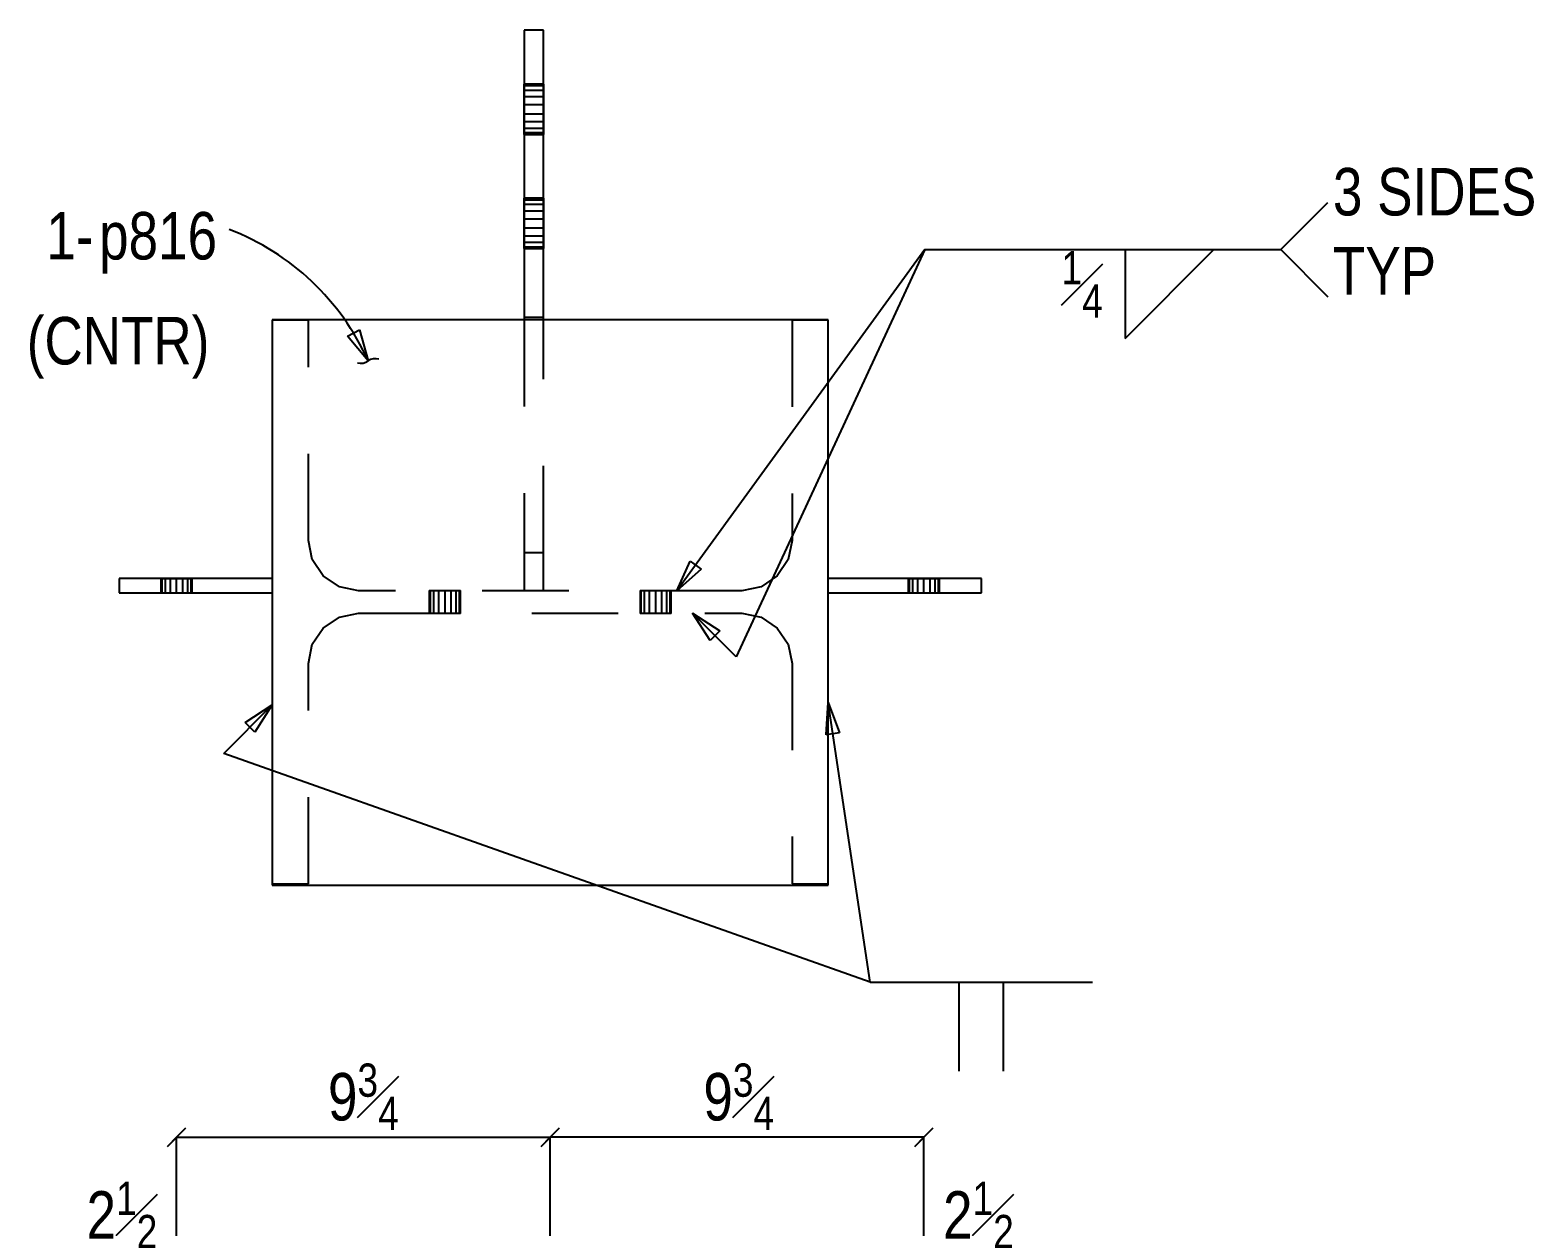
# Model space of a CAD drawing. Extents: x -282 to 52, y -129 to 139.
# Drawn here: x -170.57 to -131.33, y 108.03 to 139.25 of the extents above; entities that cross this region are included whole.
import ezdxf

# ---------------------------------------------------------------- set-up
doc = ezdxf.new("R2010")
doc.units = 0
doc.header["$LTSCALE"] = 112.931405
doc.header["$MEASUREMENT"] = 0
doc.linetypes.add('SDS2_5', pattern=[0.04, 0.02, -0.02])
doc.layers.add('OUTLINE', color=7, linetype='CONTINUOUS')
doc.layers.add('USER_ANNOTATION', color=7, linetype='CONTINUOUS')
doc.styles.add('ARIAL', font='arial.ttf', dxfattribs={"height": 0.2})
doc.styles.add('ARIAL_1', font='arial.ttf', dxfattribs={"width": 0.8, "height": 0.2})

msp = doc.modelspace()

# ---------------------------------------------------------------- linework, layer by layer
at = {"layer": 'OUTLINE', "color": 2, "linetype": 'CONTINUOUS'}
for p, q in [((-157.178, 139.251), (-157.678, 139.251)), ((-157.678, 139.251), (-157.678, 132.251)), ((-157.178, 132.251), (-157.178, 139.251)), ((-157.678, 137.842), (-157.683, 137.842)), ((-157.173, 137.842), (-157.178, 137.842)), ((-157.683, 136.53), (-157.678, 136.53)), ((-157.178, 136.53), (-157.173, 136.53)), ((-157.678, 134.862), (-157.683, 134.862)), ((-157.173, 134.862), (-157.178, 134.862)), ((-157.683, 133.55), (-157.678, 133.55)), ((-157.178, 133.55), (-157.173, 133.55)), ((-157.678, 132.251), (-157.678, 132.06)), ((-157.178, 132.06), (-157.178, 132.251)), ((-157.678, 132.06), (-157.678, 131.898)), ((-157.678, 131.898), (-157.678, 131.789)), ((-157.178, 131.898), (-157.178, 132.06)), ((-157.178, 131.789), (-157.178, 131.898)), ((-149.751, 131.689), (-164.251, 131.689)), ((-164.251, 131.689), (-164.251, 116.939)), ((-157.678, 131.789), (-157.678, 131.751)), ((-157.178, 131.751), (-157.678, 131.751)), ((-157.678, 131.751), (-157.678, 131.689)), ((-157.178, 131.751), (-157.178, 131.789)), ((-157.178, 131.689), (-157.178, 131.751)), ((-149.751, 116.939), (-149.751, 131.689)), ((-149.75, 131.681), (-149.751, 131.681)), ((-149.75, 116.981), (-149.75, 131.681)), ((-168.25, 124.941), (-168.25, 124.566)), ((-164.251, 124.941), (-168.25, 124.941)), ((-167.156, 124.946), (-167.156, 124.941)), ((-166.344, 124.941), (-166.344, 124.946)), ((-145.75, 124.941), (-149.75, 124.941)), ((-147.656, 124.946), (-147.656, 124.941)), ((-146.844, 124.941), (-146.844, 124.946)), ((-145.75, 124.566), (-145.75, 124.941)), ((-168.25, 124.566), (-164.251, 124.566)), ((-167.156, 124.566), (-167.156, 124.561)), ((-166.344, 124.561), (-166.344, 124.566)), ((-160.156, 124.631), (-160.156, 124.626)), ((-159.344, 124.626), (-159.344, 124.631)), ((-154.656, 124.631), (-154.656, 124.626)), ((-153.844, 124.626), (-153.844, 124.631)), ((-149.75, 124.566), (-145.75, 124.566)), ((-147.656, 124.566), (-147.656, 124.561)), ((-146.844, 124.561), (-146.844, 124.566)), ((-160.156, 124.036), (-160.156, 124.031)), ((-159.344, 124.031), (-159.344, 124.036)), ((-154.656, 124.036), (-154.656, 124.031)), ((-153.844, 124.031), (-153.844, 124.036)), ((-164.251, 116.939), (-149.751, 116.939)), ((-149.751, 116.981), (-149.75, 116.981))]:
    msp.add_line(p, q, dxfattribs=at)
at = {"layer": 'OUTLINE', "color": 1, "linetype": 'SDS2_5'}
for p, q in [((-157.683, 137.802), (-157.683, 137.842)), ((-157.683, 137.802), (-157.678, 137.802)), ((-157.683, 137.687), (-157.683, 137.802)), ((-157.178, 137.842), (-157.678, 137.842)), ((-157.678, 137.802), (-157.178, 137.802)), ((-157.178, 137.802), (-157.173, 137.802)), ((-157.173, 137.842), (-157.173, 137.802)), ((-157.173, 137.802), (-157.173, 137.687)), ((-157.683, 137.687), (-157.678, 137.687)), ((-157.683, 137.514), (-157.683, 137.687)), ((-157.683, 137.514), (-157.678, 137.514)), ((-157.683, 137.311), (-157.683, 137.514)), ((-157.678, 137.687), (-157.178, 137.687)), ((-157.678, 137.514), (-157.178, 137.514)), ((-157.178, 137.687), (-157.173, 137.687)), ((-157.178, 137.514), (-157.173, 137.514)), ((-157.173, 137.687), (-157.173, 137.514)), ((-157.173, 137.514), (-157.173, 137.311)), ((-157.683, 137.311), (-157.678, 137.311)), ((-157.683, 137.061), (-157.683, 137.311)), ((-157.683, 136.858), (-157.683, 137.061)), ((-157.678, 137.061), (-157.683, 137.061)), ((-157.678, 137.311), (-157.178, 137.311)), ((-157.178, 137.061), (-157.678, 137.061)), ((-157.178, 137.311), (-157.173, 137.311)), ((-157.173, 137.061), (-157.178, 137.061)), ((-157.173, 137.311), (-157.173, 137.061)), ((-157.173, 137.061), (-157.173, 136.858)), ((-157.678, 136.858), (-157.683, 136.858)), ((-157.683, 136.685), (-157.683, 136.858)), ((-157.678, 136.685), (-157.683, 136.685)), ((-157.683, 136.57), (-157.683, 136.685)), ((-157.678, 136.57), (-157.683, 136.57)), ((-157.683, 136.53), (-157.683, 136.57)), ((-157.178, 136.858), (-157.678, 136.858)), ((-157.178, 136.685), (-157.678, 136.685)), ((-157.178, 136.57), (-157.678, 136.57)), ((-157.173, 136.858), (-157.178, 136.858)), ((-157.173, 136.685), (-157.178, 136.685)), ((-157.173, 136.57), (-157.178, 136.57)), ((-157.173, 136.858), (-157.173, 136.685)), ((-157.173, 136.685), (-157.173, 136.57)), ((-157.173, 136.57), (-157.173, 136.53)), ((-157.678, 136.53), (-157.178, 136.53)), ((-157.683, 134.822), (-157.683, 134.862)), ((-157.683, 134.822), (-157.678, 134.822)), ((-157.683, 134.707), (-157.683, 134.822)), ((-157.683, 134.707), (-157.678, 134.707)), ((-157.683, 134.534), (-157.683, 134.707)), ((-157.178, 134.862), (-157.678, 134.862)), ((-157.678, 134.822), (-157.178, 134.822)), ((-157.678, 134.707), (-157.178, 134.707)), ((-157.178, 134.822), (-157.173, 134.822)), ((-157.178, 134.707), (-157.173, 134.707)), ((-157.173, 134.862), (-157.173, 134.822)), ((-157.173, 134.822), (-157.173, 134.707)), ((-157.173, 134.707), (-157.173, 134.534)), ((-157.683, 134.534), (-157.678, 134.534)), ((-157.683, 134.331), (-157.683, 134.534)), ((-157.683, 134.331), (-157.678, 134.331)), ((-157.683, 134.081), (-157.683, 134.331)), ((-157.678, 134.534), (-157.178, 134.534)), ((-157.678, 134.331), (-157.178, 134.331)), ((-157.178, 134.534), (-157.173, 134.534)), ((-157.178, 134.331), (-157.173, 134.331)), ((-157.173, 134.534), (-157.173, 134.331)), ((-157.173, 134.331), (-157.173, 134.081)), ((-157.683, 133.878), (-157.683, 134.081)), ((-157.678, 134.081), (-157.683, 134.081)), ((-157.678, 133.878), (-157.683, 133.878)), ((-157.683, 133.705), (-157.683, 133.878)), ((-157.178, 134.081), (-157.678, 134.081)), ((-157.178, 133.878), (-157.678, 133.878)), ((-157.173, 134.081), (-157.178, 134.081)), ((-157.173, 133.878), (-157.178, 133.878)), ((-157.173, 134.081), (-157.173, 133.878)), ((-157.173, 133.878), (-157.173, 133.705)), ((-157.678, 133.705), (-157.683, 133.705)), ((-157.683, 133.59), (-157.683, 133.705)), ((-157.678, 133.59), (-157.683, 133.59)), ((-157.683, 133.55), (-157.683, 133.59)), ((-157.178, 133.705), (-157.678, 133.705)), ((-157.178, 133.59), (-157.678, 133.59)), ((-157.678, 133.55), (-157.178, 133.55)), ((-157.173, 133.705), (-157.178, 133.705)), ((-157.173, 133.59), (-157.178, 133.59)), ((-157.173, 133.705), (-157.173, 133.59)), ((-157.173, 133.59), (-157.173, 133.55)), ((-163.31, 131.681), (-164.25, 131.681)), ((-164.25, 131.681), (-164.25, 116.981)), ((-163.31, 125.936), (-163.31, 131.681)), ((-157.678, 131.689), (-157.678, 125.626)), ((-157.178, 125.626), (-157.178, 131.689)), ((-149.751, 131.681), (-150.69, 131.681)), ((-150.69, 131.681), (-150.69, 125.936)), ((-163.21, 125.435), (-163.31, 125.936)), ((-157.678, 125.626), (-157.178, 125.626)), ((-157.678, 125.626), (-157.678, 124.626)), ((-157.178, 124.626), (-157.178, 125.626)), ((-150.69, 125.936), (-150.79, 125.435)), ((-162.926, 125.01), (-163.21, 125.435)), ((-150.79, 125.435), (-151.074, 125.01)), ((-167.156, 124.946), (-167.125, 124.946)), ((-167.156, 124.941), (-167.156, 124.566)), ((-167.125, 124.941), (-167.125, 124.946)), ((-167.125, 124.946), (-167.037, 124.946)), ((-167.125, 124.566), (-167.125, 124.941)), ((-167.037, 124.941), (-167.037, 124.946)), ((-167.037, 124.946), (-166.905, 124.946)), ((-167.037, 124.566), (-167.037, 124.941)), ((-166.905, 124.941), (-166.905, 124.946)), ((-166.905, 124.946), (-166.75, 124.946)), ((-166.905, 124.566), (-166.905, 124.941)), ((-166.75, 124.941), (-166.75, 124.946)), ((-166.75, 124.946), (-166.595, 124.946)), ((-166.75, 124.566), (-166.75, 124.941)), ((-166.595, 124.946), (-166.595, 124.941)), ((-166.595, 124.946), (-166.463, 124.946)), ((-166.595, 124.941), (-166.595, 124.566)), ((-166.463, 124.946), (-166.463, 124.941)), ((-166.463, 124.946), (-166.375, 124.946)), ((-166.463, 124.941), (-166.463, 124.566)), ((-166.375, 124.946), (-166.375, 124.941)), ((-166.375, 124.946), (-166.344, 124.946)), ((-166.375, 124.941), (-166.375, 124.566)), ((-166.344, 124.566), (-166.344, 124.941)), ((-164.25, 124.941), (-164.251, 124.941)), ((-162.501, 124.726), (-162.926, 125.01)), ((-151.074, 125.01), (-151.499, 124.726)), ((-147.656, 124.946), (-147.625, 124.946)), ((-147.656, 124.941), (-147.656, 124.566)), ((-147.625, 124.941), (-147.625, 124.946)), ((-147.625, 124.946), (-147.537, 124.946)), ((-147.625, 124.566), (-147.625, 124.941)), ((-147.537, 124.941), (-147.537, 124.946)), ((-147.537, 124.946), (-147.405, 124.946)), ((-147.537, 124.566), (-147.537, 124.941)), ((-147.405, 124.941), (-147.405, 124.946)), ((-147.405, 124.946), (-147.25, 124.946)), ((-147.405, 124.566), (-147.405, 124.941)), ((-147.25, 124.941), (-147.25, 124.946)), ((-147.25, 124.946), (-147.095, 124.946)), ((-147.25, 124.566), (-147.25, 124.941)), ((-147.095, 124.946), (-147.095, 124.941)), ((-147.095, 124.946), (-146.963, 124.946)), ((-147.095, 124.941), (-147.095, 124.566)), ((-146.963, 124.946), (-146.963, 124.941)), ((-146.963, 124.946), (-146.875, 124.946)), ((-146.963, 124.941), (-146.963, 124.566)), ((-146.875, 124.946), (-146.875, 124.941)), ((-146.875, 124.946), (-146.844, 124.946)), ((-146.875, 124.941), (-146.875, 124.566)), ((-146.844, 124.566), (-146.844, 124.941)), ((-167.125, 124.561), (-167.156, 124.561)), ((-167.125, 124.561), (-167.125, 124.566)), ((-167.037, 124.561), (-167.125, 124.561)), ((-167.037, 124.561), (-167.037, 124.566)), ((-166.905, 124.561), (-167.037, 124.561)), ((-166.905, 124.561), (-166.905, 124.566)), ((-166.75, 124.561), (-166.905, 124.561)), ((-166.75, 124.561), (-166.75, 124.566)), ((-166.595, 124.561), (-166.75, 124.561)), ((-166.595, 124.566), (-166.595, 124.561)), ((-166.463, 124.561), (-166.595, 124.561)), ((-166.463, 124.566), (-166.463, 124.561)), ((-166.375, 124.561), (-166.463, 124.561)), ((-166.375, 124.566), (-166.375, 124.561)), ((-166.344, 124.561), (-166.375, 124.561)), ((-164.251, 124.566), (-164.25, 124.566)), ((-162, 124.626), (-162.501, 124.726)), ((-152, 124.626), (-162, 124.626)), ((-160.156, 124.631), (-160.125, 124.631)), ((-160.156, 124.626), (-160.156, 124.036)), ((-160.125, 124.626), (-160.125, 124.631)), ((-160.125, 124.631), (-160.037, 124.631)), ((-160.125, 124.036), (-160.125, 124.626)), ((-160.037, 124.626), (-160.037, 124.631)), ((-160.037, 124.631), (-159.905, 124.631)), ((-160.037, 124.036), (-160.037, 124.626)), ((-159.905, 124.626), (-159.905, 124.631)), ((-159.905, 124.631), (-159.75, 124.631)), ((-159.905, 124.036), (-159.905, 124.626)), ((-159.75, 124.631), (-159.75, 124.626)), ((-159.75, 124.631), (-159.595, 124.631)), ((-159.75, 124.626), (-159.75, 124.036)), ((-159.595, 124.631), (-159.463, 124.631)), ((-159.595, 124.631), (-159.595, 124.626)), ((-159.595, 124.626), (-159.595, 124.036)), ((-159.463, 124.631), (-159.375, 124.631)), ((-159.463, 124.631), (-159.463, 124.626)), ((-159.463, 124.626), (-159.463, 124.036)), ((-159.375, 124.631), (-159.344, 124.631)), ((-159.375, 124.631), (-159.375, 124.626)), ((-159.375, 124.626), (-159.375, 124.036)), ((-159.344, 124.036), (-159.344, 124.626)), ((-154.656, 124.631), (-154.625, 124.631)), ((-154.656, 124.626), (-154.656, 124.036)), ((-154.625, 124.626), (-154.625, 124.631)), ((-154.625, 124.631), (-154.537, 124.631)), ((-154.625, 124.036), (-154.625, 124.626)), ((-154.537, 124.626), (-154.537, 124.631)), ((-154.537, 124.631), (-154.405, 124.631)), ((-154.537, 124.036), (-154.537, 124.626)), ((-154.405, 124.626), (-154.405, 124.631)), ((-154.405, 124.631), (-154.25, 124.631)), ((-154.405, 124.036), (-154.405, 124.626)), ((-154.25, 124.631), (-154.25, 124.626)), ((-154.25, 124.631), (-154.095, 124.631)), ((-154.25, 124.626), (-154.25, 124.036)), ((-154.095, 124.631), (-153.963, 124.631)), ((-154.095, 124.631), (-154.095, 124.626)), ((-154.095, 124.626), (-154.095, 124.036)), ((-153.963, 124.631), (-153.875, 124.631)), ((-153.963, 124.631), (-153.963, 124.626)), ((-153.963, 124.626), (-153.963, 124.036)), ((-153.875, 124.631), (-153.844, 124.631)), ((-153.875, 124.631), (-153.875, 124.626)), ((-153.875, 124.626), (-153.875, 124.036)), ((-153.844, 124.036), (-153.844, 124.626)), ((-151.499, 124.726), (-152, 124.626)), ((-147.625, 124.561), (-147.656, 124.561)), ((-147.625, 124.561), (-147.625, 124.566)), ((-147.537, 124.561), (-147.625, 124.561)), ((-147.537, 124.561), (-147.537, 124.566)), ((-147.405, 124.561), (-147.537, 124.561)), ((-147.405, 124.561), (-147.405, 124.566)), ((-147.25, 124.561), (-147.405, 124.561)), ((-147.25, 124.561), (-147.25, 124.566)), ((-147.095, 124.561), (-147.25, 124.561)), ((-147.095, 124.566), (-147.095, 124.561)), ((-146.963, 124.561), (-147.095, 124.561)), ((-146.963, 124.566), (-146.963, 124.561)), ((-146.875, 124.561), (-146.963, 124.561)), ((-146.875, 124.566), (-146.875, 124.561)), ((-146.844, 124.561), (-146.875, 124.561)), ((-162.501, 123.936), (-162, 124.036)), ((-162, 124.036), (-152, 124.036)), ((-160.125, 124.031), (-160.156, 124.031)), ((-160.125, 124.031), (-160.125, 124.036)), ((-160.037, 124.031), (-160.125, 124.031)), ((-160.037, 124.031), (-160.037, 124.036)), ((-159.905, 124.031), (-160.037, 124.031)), ((-159.905, 124.031), (-159.905, 124.036)), ((-159.75, 124.031), (-159.905, 124.031)), ((-159.75, 124.036), (-159.75, 124.031)), ((-159.595, 124.031), (-159.75, 124.031)), ((-159.595, 124.036), (-159.595, 124.031)), ((-159.463, 124.031), (-159.595, 124.031)), ((-159.463, 124.036), (-159.463, 124.031)), ((-159.375, 124.031), (-159.463, 124.031)), ((-159.375, 124.036), (-159.375, 124.031)), ((-159.344, 124.031), (-159.375, 124.031)), ((-154.625, 124.031), (-154.656, 124.031)), ((-154.625, 124.031), (-154.625, 124.036)), ((-154.537, 124.031), (-154.625, 124.031)), ((-154.537, 124.031), (-154.537, 124.036)), ((-154.405, 124.031), (-154.537, 124.031)), ((-154.405, 124.031), (-154.405, 124.036)), ((-154.25, 124.031), (-154.405, 124.031)), ((-154.25, 124.036), (-154.25, 124.031)), ((-154.095, 124.031), (-154.25, 124.031)), ((-154.095, 124.036), (-154.095, 124.031)), ((-153.963, 124.031), (-154.095, 124.031)), ((-153.963, 124.036), (-153.963, 124.031)), ((-153.875, 124.031), (-153.963, 124.031)), ((-153.875, 124.036), (-153.875, 124.031)), ((-153.844, 124.031), (-153.875, 124.031)), ((-152, 124.036), (-151.499, 123.936)), ((-163.21, 123.227), (-162.926, 123.652)), ((-162.926, 123.652), (-162.501, 123.936)), ((-151.499, 123.936), (-151.074, 123.652)), ((-151.074, 123.652), (-150.79, 123.227)), ((-163.31, 122.726), (-163.21, 123.227)), ((-150.79, 123.227), (-150.69, 122.726)), ((-163.31, 116.981), (-163.31, 122.726)), ((-150.69, 122.726), (-150.69, 116.981)), ((-164.25, 116.981), (-163.31, 116.981)), ((-150.69, 116.981), (-149.751, 116.981))]:
    msp.add_line(p, q, dxfattribs=at)
at = {"layer": 'USER_ANNOTATION', "color": 1, "linetype": 'CONTINUOUS'}
for p, q in [((-137.938, 133.525), (-136.706, 134.757)), ((-147.228, 133.525), (-153.693, 124.626)), ((-147.228, 133.525), (-152.148, 122.898)), ((-147.228, 133.525), (-137.938, 133.525)), ((-142.002, 133.525), (-142.002, 131.203)), ((-142.002, 131.203), (-139.68, 133.525)), ((-137.938, 133.525), (-136.706, 132.294)), ((-162.291, 131.269), (-161.977, 131.434)), ((-161.749, 130.62), (-162.291, 131.269)), ((-161.977, 131.434), (-161.749, 130.62)), ((-161.749, 130.62), (-161.749, 130.62)), ((-153.693, 124.626), (-153.351, 125.399)), ((-153.064, 125.191), (-153.693, 124.626)), ((-153.351, 125.399), (-153.064, 125.191)), ((-153.693, 124.626), (-153.693, 124.626)), ((-152.148, 122.898), (-153.286, 124.036)), ((-153.286, 124.036), (-153.286, 124.036)), ((-153.286, 124.036), (-152.576, 123.577)), ((-152.827, 123.326), (-153.286, 124.036)), ((-152.576, 123.577), (-152.827, 123.326)), ((-152.148, 122.898), (-152.148, 122.898)), ((-165.514, 120.381), (-164.251, 121.644)), ((-164.961, 121.185), (-164.251, 121.644)), ((-164.251, 121.644), (-164.71, 120.934)), ((-164.251, 121.644), (-164.251, 121.644)), ((-149.802, 120.861), (-149.75, 121.705)), ((-148.653, 114.41), (-149.75, 121.705)), ((-149.75, 121.705), (-149.75, 121.705)), ((-149.75, 121.705), (-149.452, 120.914)), ((-164.71, 120.934), (-164.961, 121.185)), ((-149.452, 120.914), (-149.802, 120.861)), ((-148.653, 114.41), (-165.514, 120.381)), ((-165.514, 120.381), (-165.514, 120.381)), ((-148.653, 114.41), (-142.847, 114.41)), ((-146.33, 112.087), (-146.33, 114.41)), ((-145.169, 112.087), (-145.169, 114.41)), ((-166.986, 110.129), (-166.514, 110.601)), ((-166.75, 110.365), (-166.986, 110.129)), ((-166.514, 110.601), (-166.75, 110.365)), ((-166.75, 78.562), (-166.75, 110.365)), ((-166.75, 110.365), (-157, 110.365)), ((-156.764, 110.601), (-157.236, 110.129)), ((-157.236, 110.129), (-156.764, 110.601)), ((-157.236, 110.129), (-157, 110.365)), ((-157, 110.365), (-157.236, 110.129)), ((-157, 110.365), (-156.764, 110.601)), ((-156.764, 110.601), (-157, 110.365)), ((-147.25, 110.365), (-157, 110.365)), ((-157, 96.79), (-157, 110.365)), ((-157, 96.79), (-157, 110.365)), ((-147.014, 110.601), (-147.486, 110.129)), ((-147.486, 110.129), (-147.25, 110.365)), ((-147.25, 110.365), (-147.014, 110.601)), ((-147.25, 78.562), (-147.25, 110.365))]:
    msp.add_line(p, q, dxfattribs=at)
for centre, radius, start, end in [((-167.696, 127.959), 6.515, 24.1068, 69.1068), ((-161.566, 130.366), 0.313, 72.7447, 125.8748), ((-161.933, 130.873), 0.313, 252.7447, 305.8748)]:
    msp.add_arc(centre, radius, start, end, dxfattribs=at)

# ---------------------------------------------------------------- texts
at = {"layer": 'USER_ANNOTATION', "color": 1, "linetype": 'CONTINUOUS', "style": 'ARIAL', "width": 0.8}
for s, p in [('1-', (-170.146, 133.266)), ('p816', (-168.77, 133.266)), ('(CNTR)', (-170.657, 130.528))]:
    msp.add_text(s, height=1.2386, dxfattribs=at).set_placement(p)
at = {"layer": 'USER_ANNOTATION', "color": 1, "linetype": 'CONTINUOUS', "insert": (-136.577, 134.002), "char_height": 1.2386, "width": 8.67029, "attachment_point": 4, "style": 'ARIAL_1'}
msp.add_mtext('3 SIDES\\PTYP', dxfattribs=at)
at = {"layer": 'USER_ANNOTATION', "color": 1, "linetype": 'CONTINUOUS', "char_height": 1.23861, "style": 'ARIAL_1'}
for s, insert, attachment_point in [('\\A1;{\\H0.70x;\\S1#4;}', (-142.583, 133.484), 3), ('\\A1;9{\\H0.70x;\\S3#4;}', (-161.875, 110.556), 8), ('\\A1;9{\\H0.70x;\\S3#4;}', (-152.08, 110.556), 8), ('\\A1;2{\\H0.70x;\\S1#2;}', (-167.25, 107.473), 9), ('\\A1;2{\\H0.70x;\\S1#2;}', (-146.75, 107.473), 7)]:
    msp.add_mtext(s, dxfattribs=dict(at, insert=insert, attachment_point=attachment_point))

doc.saveas('drawing.dxf')
